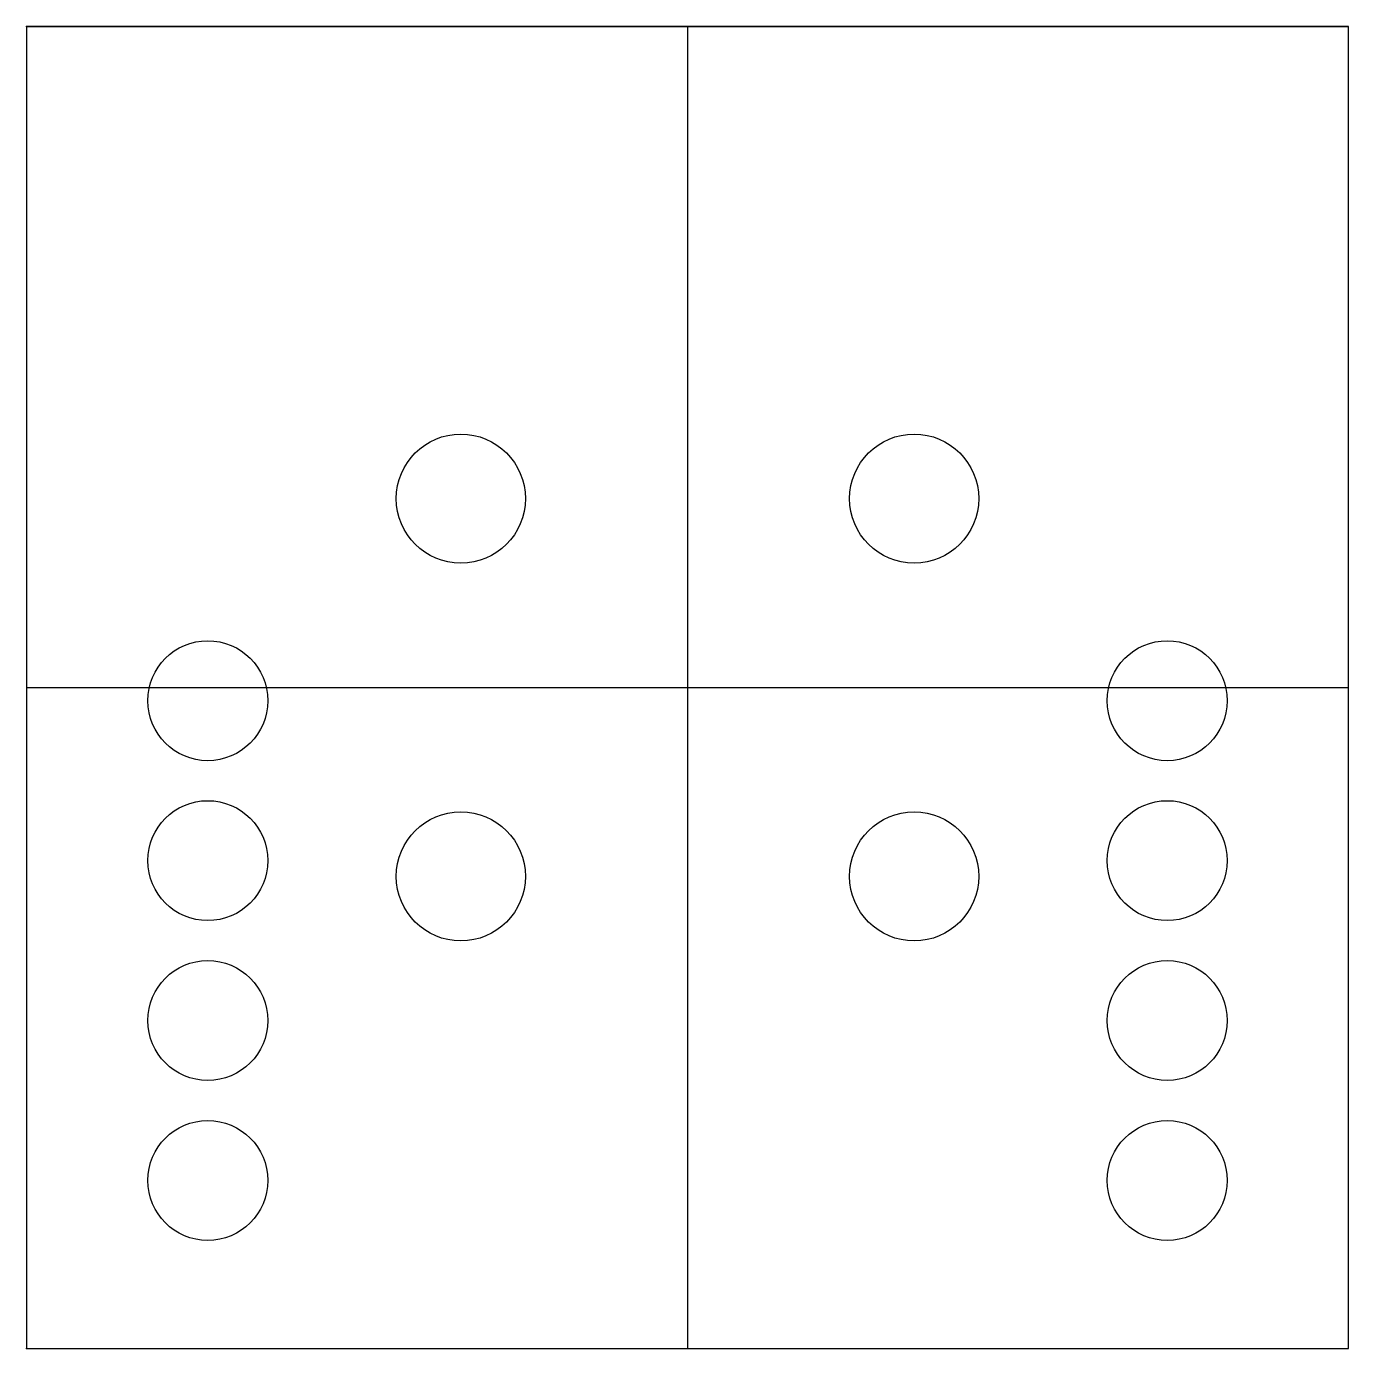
# Model space of a CAD drawing. Header units: centimetres. Extents: x 0 to 7, y 0 to 7.
import ezdxf

# ---------------------------------------------------------------- set-up
doc = ezdxf.new("R2010")
doc.units = ezdxf.units.CM
doc.header["$MEASUREMENT"] = 0
doc.layers.add('adapter_thorlabsSampleHolder_Lisa v3_Sketch1', color=7, linetype='Continuous')
doc.layers.add('adapter_thorlabsSampleHolder_Lisa v3_Sketch2', color=7, linetype='Continuous')

msp = doc.modelspace()

# ---------------------------------------------------------------- linework, layer by layer
at = {"layer": 'adapter_thorlabsSampleHolder_Lisa v3_Sketch1'}
for p, q in [((7, 7), (0, 7)), ((0, 7), (0, 0)), ((3.5, 7), (3.5, 0)), ((7, 0), (7, 7)), ((0, 3.5), (7, 3.5)), ((0, 0), (7, 0))]:
    msp.add_line(p, q, dxfattribs=at)
for centre, radius in [((2.3, 4.5), 0.3417), ((4.7, 4.5), 0.3417), ((0.96, 3.43), 0.3175), ((6.04, 3.43), 0.3175), ((0.96, 2.5833), 0.3175), ((6.04, 2.5833), 0.3175), ((2.3, 2.5), 0.3417), ((4.7, 2.5), 0.3417), ((0.96, 1.7367), 0.3175), ((6.04, 1.7367), 0.3175), ((0.96, 0.89), 0.3175), ((6.04, 0.89), 0.3175)]:
    msp.add_circle(centre, radius, dxfattribs=at)
msp.add_point((0, 0), dxfattribs=at)
at = {"layer": 'adapter_thorlabsSampleHolder_Lisa v3_Sketch2'}
for p, q in [((7, 7, -1), (0, 7, -1)), ((7, 7, -0.5), (0, 7, -0.5)), ((0, 7), (7, 7)), ((0, 7, -1), (0, 7)), ((3.5, 7), (3.5, 7, -1)), ((7, 7), (7, 7, -1))]:
    msp.add_line(p, q, dxfattribs=at)
at = {"layer": 'adapter_thorlabsSampleHolder_Lisa v3_Sketch2', "extrusion": (0, 1, 0)}
for centre in [(-0.96, -0.5, 7), (-6.04, -0.5, 7)]:
    msp.add_circle(centre, 0.3, dxfattribs=at)
at = {"layer": 'adapter_thorlabsSampleHolder_Lisa v3_Sketch2'}
msp.add_point((0, 7), dxfattribs=at)

doc.saveas('drawing.dxf')
